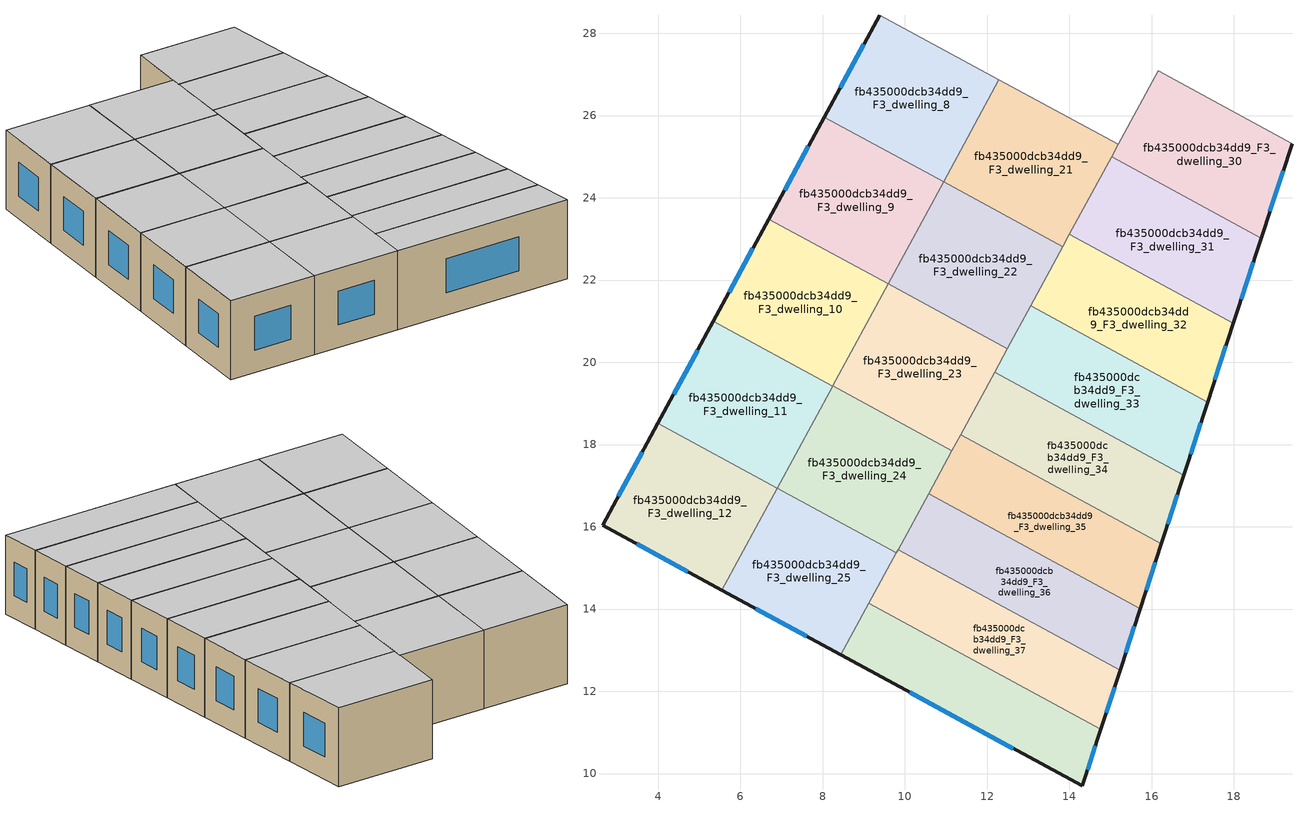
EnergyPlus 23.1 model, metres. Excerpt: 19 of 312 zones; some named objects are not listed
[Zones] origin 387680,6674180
fb435000dcb34dd9_F3_dwelling_10
 floor to fb435000dcb34dd9_F2_dwelling_10 (EU_floor_Construction): 9.59,21.9 8.24,19.42 5.34,21 6.69,23.48 z9
 wall outside (EU_wall_Construction): 6.69,23.48 5.34,21 z9:12
 wall to fb435000dcb34dd9_F3_dwelling_11 (EU_wall_Construction): 5.34,21 8.24,19.42 z9:12
 wall to fb435000dcb34dd9_F3_dwelling_9 (EU_wall_Construction): 9.59,21.9 6.69,23.48 z9:12
 wall to fb435000dcb34dd9_F3_dwelling_23 (EU_wall_Construction): 8.24,19.42 9.59,21.9 z9:12
 window (EU_Window_Construction): 6.31,22.77 5.73,21.71 z9.86:11.14
 ceiling to fb435000dcb34dd9_F4_dwelling_10 (EU_floor_Construction): 8.24,19.42 9.59,21.9 6.69,23.48 5.34,21 z12
fb435000dcb34dd9_F3_dwelling_11
 floor to fb435000dcb34dd9_F2_dwelling_11 (EU_floor_Construction): 8.24,19.42 6.9,16.94 3.99,18.52 5.34,21 z9
 wall outside (EU_wall_Construction): 5.34,21 3.99,18.52 z9:12
 wall to fb435000dcb34dd9_F3_dwelling_12 (EU_wall_Construction): 3.99,18.52 6.9,16.94 z9:12
 wall to fb435000dcb34dd9_F3_dwelling_24 (EU_wall_Construction): 6.9,16.94 8.24,19.42 z9:12
 window (EU_Window_Construction): 4.96,20.29 4.38,19.22 z9.86:11.14
 ceiling to fb435000dcb34dd9_F4_dwelling_11 (EU_floor_Construction): 6.9,16.94 8.24,19.42 5.34,21 3.99,18.52 z12
fb435000dcb34dd9_F3_dwelling_12
 floor to fb435000dcb34dd9_F2_dwelling_12 (EU_floor_Construction): 6.9,16.94 5.55,14.46 2.65,16.03 3.99,18.52 z9
 wall outside (EU_wall_Construction): 3.99,18.52 2.65,16.03 5.55,14.46 z9:12
 wall to fb435000dcb34dd9_F3_dwelling_25 (EU_wall_Construction): 5.55,14.46 6.9,16.94 z9:12
 window (EU_Window_Construction): 3.48,15.58 4.72,14.91 / 3.61,17.81 3.03,16.74 z9.86:11.14
 ceiling to fb435000dcb34dd9_F4_dwelling_12 (EU_floor_Construction): 5.55,14.46 6.9,16.94 3.99,18.52 2.65,16.03 z12
fb435000dcb34dd9_F3_dwelling_21
 floor to fb435000dcb34dd9_F2_dwelling_21 (EU_floor_Construction): 15.19,25.29 13.84,22.81 10.94,24.39 12.29,26.87 z9
 wall to fb435000dcb34dd9_F3_dwelling_22 (EU_wall_Construction): 10.94,24.39 13.84,22.81 z9:12
 wall to fb435000dcb34dd9_F3_dwelling_20 (EU_wall_Construction): 15.19,25.29 12.29,26.87 z9:12
 wall to fb435000dcb34dd9_F3_dwelling_31 (EU_wall_Construction): 14,23.11 15.02,24.99 z9:12
 wall to fb435000dcb34dd9_F3_dwelling_8 (EU_wall_Construction): 12.29,26.87 10.94,24.39 z9:12
 wall to fb435000dcb34dd9_F3_dwelling_30 (EU_wall_Construction): 15.02,25 15.19,25.3 z9:12
 wall to fb435000dcb34dd9_F3_dwelling_32 (EU_wall_Construction): 13.84,22.81 14,23.11 z9:12
 ceiling to fb435000dcb34dd9_F4_dwelling_21 (EU_floor_Construction): 13.84,22.81 15.19,25.29 12.29,26.87 10.94,24.39 z12
fb435000dcb34dd9_F3_dwelling_22
 floor to fb435000dcb34dd9_F2_dwelling_22 (EU_floor_Construction): 13.84,22.81 12.49,20.33 9.59,21.91 10.94,24.39 z9
 wall to fb435000dcb34dd9_F3_dwelling_23 (EU_wall_Construction): 9.59,21.91 12.49,20.33 z9:12
 wall to fb435000dcb34dd9_F3_dwelling_32 (EU_wall_Construction): 13.06,21.37 13.84,22.81 z9:12
 wall to fb435000dcb34dd9_F3_dwelling_9 (EU_wall_Construction): 10.94,24.39 9.59,21.91 z9:12
 wall to fb435000dcb34dd9_F3_dwelling_33 (EU_wall_Construction): 12.49,20.33 13.06,21.37 z9:12
 ceiling to fb435000dcb34dd9_F4_dwelling_22 (EU_floor_Construction): 12.49,20.33 13.84,22.81 10.94,24.39 9.59,21.91 z12
fb435000dcb34dd9_F3_dwelling_23
 floor to fb435000dcb34dd9_F2_dwelling_23 (EU_floor_Construction): 12.49,20.33 11.14,17.85 8.24,19.42 9.59,21.91 z9
 wall to fb435000dcb34dd9_F3_dwelling_24 (EU_wall_Construction): 8.24,19.42 11.14,17.85 z9:12
 wall to fb435000dcb34dd9_F3_dwelling_34 (EU_wall_Construction): 11.35,18.24 12.18,19.76 z9:12
 wall to fb435000dcb34dd9_F3_dwelling_33 (EU_wall_Construction): 12.18,19.76 12.49,20.33 z9:12
 wall to fb435000dcb34dd9_F3_dwelling_35 (EU_wall_Construction): 11.14,17.85 11.35,18.24 z9:12
 ceiling to fb435000dcb34dd9_F4_dwelling_23 (EU_floor_Construction): 11.14,17.85 12.49,20.33 9.59,21.91 8.24,19.42 z12
fb435000dcb34dd9_F3_dwelling_24
 floor to fb435000dcb34dd9_F2_dwelling_24 (EU_floor_Construction): 11.14,17.85 9.79,15.37 6.9,16.94 8.24,19.42 z9
 wall to fb435000dcb34dd9_F3_dwelling_25 (EU_wall_Construction): 6.9,16.94 9.79,15.37 z9:12
 wall to fb435000dcb34dd9_F3_dwelling_36 (EU_wall_Construction): 9.83,15.44 10.58,16.8 z9:12
 wall to fb435000dcb34dd9_F3_dwelling_35 (EU_wall_Construction): 10.58,16.81 11.14,17.85 z9:12
 wall to fb435000dcb34dd9_F3_dwelling_37 (EU_wall_Construction): 9.79,15.37 9.83,15.44 z9:12
 ceiling to fb435000dcb34dd9_F4_dwelling_24 (EU_floor_Construction): 9.79,15.37 11.14,17.85 8.24,19.42 6.9,16.94 z12
fb435000dcb34dd9_F3_dwelling_25
 floor to fb435000dcb34dd9_F2_dwelling_25 (EU_floor_Construction): 9.79,15.37 8.45,12.88 5.55,14.46 6.9,16.94 z9
 wall outside (EU_wall_Construction): 5.55,14.46 8.45,12.88 z9:12
 wall to fb435000dcb34dd9_F3_dwelling_38 (EU_wall_Construction): 8.45,12.88 9.13,14.14 z9:12
 wall to fb435000dcb34dd9_F3_dwelling_37 (EU_wall_Construction): 9.13,14.14 9.79,15.37 z9:12
 window (EU_Window_Construction): 6.38,14.01 7.62,13.33 z9.86:11.14
 ceiling to fb435000dcb34dd9_F4_dwelling_25 (EU_floor_Construction): 8.45,12.88 9.79,15.37 6.9,16.94 5.55,14.46 z12
fb435000dcb34dd9_F3_dwelling_30
 floor to fb435000dcb34dd9_F2_dwelling_30 (EU_floor_Construction): 19.41,25.32 18.66,23.02 15.02,25 16.16,27.08 z9
 wall outside (EU_wall_Construction): 18.66,23.02 19.41,25.32 z9:12
 wall to fb435000dcb34dd9_F3_dwelling_31 (EU_wall_Construction): 15.02,25 18.66,23.02 z9:12
 wall to fb435000dcb34dd9_F3_dwelling_20 (EU_wall_Construction): 16.16,27.08 15.19,25.29 z9:12
 wall to fb435000dcb34dd9_F3_dwelling_29 (EU_wall_Construction): 19.41,25.32 16.16,27.08 z9:12
 window (EU_Window_Construction): 18.88,23.68 19.2,24.66 z9.86:11.14
 ceiling to fb435000dcb34dd9_F4_dwelling_30 (EU_floor_Construction): 18.66,23.02 19.41,25.32 16.16,27.08 15.02,25 z12
fb435000dcb34dd9_F3_dwelling_31
 floor to fb435000dcb34dd9_F2_dwelling_31 (EU_floor_Construction): 18.66,23.02 17.99,20.94 14,23.11 15.02,25 z9
 wall outside (EU_wall_Construction): 17.99,20.94 18.66,23.02 z9:12
 wall to fb435000dcb34dd9_F3_dwelling_32 (EU_wall_Construction): 14,23.11 17.99,20.94 z9:12
 window (EU_Window_Construction): 18.18,21.54 18.47,22.43 z9.86:11.14
 ceiling to fb435000dcb34dd9_F4_dwelling_31 (EU_floor_Construction): 17.99,20.94 18.66,23.02 15.02,25 14,23.11 z12
fb435000dcb34dd9_F3_dwelling_32
 floor to fb435000dcb34dd9_F2_dwelling_32 (EU_floor_Construction): 17.99,20.94 17.36,19.03 13.06,21.37 14,23.11 z9
 wall outside (EU_wall_Construction): 17.36,19.03 17.99,20.94 z9:12
 wall to fb435000dcb34dd9_F3_dwelling_33 (EU_wall_Construction): 13.06,21.37 17.36,19.03 z9:12
 window (EU_Window_Construction): 17.54,19.58 17.81,20.4 z9.86:11.14
 ceiling to fb435000dcb34dd9_F4_dwelling_32 (EU_floor_Construction): 17.36,19.03 17.99,20.94 14,23.11 13.06,21.37 z12
fb435000dcb34dd9_F3_dwelling_33
 floor to fb435000dcb34dd9_F2_dwelling_33 (EU_floor_Construction): 17.36,19.03 16.78,17.26 12.18,19.76 13.06,21.37 z9
 wall outside (EU_wall_Construction): 16.78,17.26 17.36,19.03 z9:12
 wall to fb435000dcb34dd9_F3_dwelling_34 (EU_wall_Construction): 12.18,19.76 16.78,17.26 z9:12
 window (EU_Window_Construction): 16.95,17.76 17.2,18.53 z9.86:11.14
 ceiling to fb435000dcb34dd9_F4_dwelling_33 (EU_floor_Construction): 16.78,17.26 17.36,19.03 13.06,21.37 12.18,19.76 z12
fb435000dcb34dd9_F3_dwelling_34
 floor to fb435000dcb34dd9_F2_dwelling_34 (EU_floor_Construction): 16.78,17.26 16.24,15.59 11.35,18.24 12.18,19.76 z9
 wall outside (EU_wall_Construction): 16.24,15.59 16.78,17.26 z9:12
 wall to fb435000dcb34dd9_F3_dwelling_35 (EU_wall_Construction): 11.35,18.24 16.24,15.59 z9:12
 window (EU_Window_Construction): 16.39,16.06 16.63,16.78 z9.86:11.14
 ceiling to fb435000dcb34dd9_F4_dwelling_34 (EU_floor_Construction): 16.24,15.59 16.78,17.26 12.18,19.76 11.35,18.24 z12
fb435000dcb34dd9_F3_dwelling_35
 floor to fb435000dcb34dd9_F2_dwelling_35 (EU_floor_Construction): 16.24,15.59 15.72,14.01 10.58,16.8 11.35,18.24 z9
 wall outside (EU_wall_Construction): 15.72,14.01 16.24,15.59 z9:12
 wall to fb435000dcb34dd9_F3_dwelling_36 (EU_wall_Construction): 10.58,16.8 15.72,14.01 z9:12
 window (EU_Window_Construction): 15.87,14.46 16.09,15.14 z9.86:11.14
 ceiling to fb435000dcb34dd9_F4_dwelling_35 (EU_floor_Construction): 15.72,14.01 16.24,15.59 11.35,18.24 10.58,16.8 z12
fb435000dcb34dd9_F3_dwelling_36
 floor to fb435000dcb34dd9_F2_dwelling_36 (EU_floor_Construction): 15.72,14.01 15.23,12.51 9.83,15.44 10.58,16.8 z9
 wall outside (EU_wall_Construction): 15.23,12.51 15.72,14.01 z9:12
 wall to fb435000dcb34dd9_F3_dwelling_37 (EU_wall_Construction): 9.83,15.44 15.23,12.51 z9:12
 window (EU_Window_Construction): 15.37,12.94 15.58,13.58 z9.86:11.14
 ceiling to fb435000dcb34dd9_F4_dwelling_36 (EU_floor_Construction): 15.23,12.51 15.72,14.01 10.58,16.8 9.83,15.44 z12
fb435000dcb34dd9_F3_dwelling_37
 floor to fb435000dcb34dd9_F2_dwelling_37 (EU_floor_Construction): 15.23,12.51 14.76,11.07 9.13,14.13 9.83,15.44 z9
 wall outside (EU_wall_Construction): 14.76,11.07 15.23,12.51 z9:12
 wall to fb435000dcb34dd9_F3_dwelling_38 (EU_wall_Construction): 9.13,14.13 14.76,11.07 z9:12
 window (EU_Window_Construction): 14.9,11.48 15.1,12.1 z9.86:11.14
 ceiling to fb435000dcb34dd9_F4_dwelling_37 (EU_floor_Construction): 14.76,11.07 15.23,12.51 9.83,15.44 9.13,14.13 z12
fb435000dcb34dd9_F3_dwelling_38
 floor to fb435000dcb34dd9_F2_dwelling_38 (EU_floor_Construction): 14.76,11.07 14.31,9.7 8.45,12.88 9.13,14.13 z9
 wall outside (EU_wall_Construction): 8.45,12.88 14.31,9.7 14.76,11.07 z9:12
 window (EU_Window_Construction): 14.44,10.09 14.63,10.68 / 10.12,11.97 12.64,10.61 z9.86:11.14
 ceiling to fb435000dcb34dd9_F4_dwelling_38 (EU_floor_Construction): 14.31,9.7 14.76,11.07 9.13,14.13 8.45,12.88 z12
fb435000dcb34dd9_F3_dwelling_8
 floor to fb435000dcb34dd9_F2_dwelling_8 (EU_floor_Construction): 12.29,26.87 10.94,24.39 8.04,25.96 9.39,28.44 z9
 wall outside (EU_wall_Construction): 9.39,28.44 8.04,25.96 z9:12
 wall to fb435000dcb34dd9_F3_dwelling_9 (EU_wall_Construction): 8.04,25.96 10.94,24.39 z9:12
 wall to fb435000dcb34dd9_F3_dwelling_7 (EU_wall_Construction): 12.29,26.87 9.39,28.44 z9:12
 window (EU_Window_Construction): 9,27.73 8.43,26.67 z9.86:11.14
 ceiling to fb435000dcb34dd9_F4_dwelling_8 (EU_floor_Construction): 10.94,24.39 12.29,26.87 9.39,28.44 8.04,25.96 z12
fb435000dcb34dd9_F3_dwelling_9
 floor to fb435000dcb34dd9_F2_dwelling_9 (EU_floor_Construction): 10.94,24.39 9.59,21.9 6.69,23.48 8.04,25.96 z9
 wall outside (EU_wall_Construction): 8.04,25.96 6.69,23.48 z9:12
 window (EU_Window_Construction): 7.65,25.25 7.08,24.19 z9.86:11.14
 ceiling to fb435000dcb34dd9_F4_dwelling_9 (EU_floor_Construction): 9.59,21.9 10.94,24.39 8.04,25.96 6.69,23.48 z12
[Building]
EU S2 Campaign: North Axis=0; Terrain=City; Solar Distribution=FullExterior
[Site:Location]
Helsinki-Vantaa.AP: Latitude=60.317; Longitude=24.963; Time Zone=2; Elevation=54.6
[SizingPeriod:WeatherFileDays]
AnnualSizingPeriod: Begin Month=1; Begin Day of Month=1; End Month=12; End Day of Month=31; Day of Week for Start Day=Monday; Use Weather File Daylight Saving Period=No; Use Weather File Rain and Snow Indicators=No
[MATERIAL]
EU_InternalMass_Material: Roughness=MediumRough; Thickness=0.1; Conductivity=1; Density=1800; Specific Heat=900; Thermal Absorptance=0.9; Solar Absorptance=0.7; Visible Absorptance=0.7
[MATERIAL:NOMASS] Roughness=MediumRough; Thermal Absorptance=0.9; Solar Absorptance=0.7; Visible Absorptance=0.7
Name | Thermal Resistance
EU_wall_NoMass | 5.91765
EU_floor_NoMass | 6.2875
[WINDOWMATERIAL:SIMPLEGLAZINGSYSTEM]
EU_Window_SimpleGlazing: UFactor=0.994035; Solar Heat Gain Coefficient=0.7; Visible Transmittance=0.7
[CONSTRUCTION]
EU_wall_Construction: EU_wall_NoMass
EU_floor_Construction: EU_floor_NoMass
EU_Window_Construction: EU_Window_SimpleGlazing
EU_InternalMass_Construction: EU_InternalMass_Material
[ZONE] Type=1; Multiplier=1; Ceiling Height=autocalculate; Floor Area=autocalculate; Part of Total Floor Area=Yes
Name | Volume
fb435000dcb34dd9_F3_dwelling_10 | 27.9624
fb435000dcb34dd9_F3_dwelling_11 | 27.9536
fb435000dcb34dd9_F3_dwelling_12 | 27.9631
fb435000dcb34dd9_F3_dwelling_21 | 27.9573
fb435000dcb34dd9_F3_dwelling_22 | 27.9514
fb435000dcb34dd9_F3_dwelling_23 | 27.9617
fb435000dcb34dd9_F3_dwelling_24 | 27.9543
fb435000dcb34dd9_F3_dwelling_25 | 27.9565
fb435000dcb34dd9_F3_dwelling_30 | 27.958
fb435000dcb34dd9_F3_dwelling_31 | 27.9529
fb435000dcb34dd9_F3_dwelling_32 | 27.9712
fb435000dcb34dd9_F3_dwelling_33; fb435000dcb34dd9_F3_dwelling_35 | 27.947
fb435000dcb34dd9_F3_dwelling_34 | 27.969
fb435000dcb34dd9_F3_dwelling_36 | 27.9705
fb435000dcb34dd9_F3_dwelling_37 | 27.9521
fb435000dcb34dd9_F3_dwelling_38 | 27.9602
fb435000dcb34dd9_F3_dwelling_8 | 27.9558
fb435000dcb34dd9_F3_dwelling_9 | 27.9609
[INTERNALMASS] Construction=EU_InternalMass_Construction
Name | Zone or ZoneList | Surface Area
fb435000dcb34dd9_F3_dwelling_8_EU_InternalMass | fb435000dcb34dd9_F3_dwelling_8 | 9.31842
fb435000dcb34dd9_F3_dwelling_9_EU_InternalMass | fb435000dcb34dd9_F3_dwelling_9 | 9.32045
fb435000dcb34dd9_F3_dwelling_10_EU_InternalMass | fb435000dcb34dd9_F3_dwelling_10 | 9.3209
fb435000dcb34dd9_F3_dwelling_11_EU_InternalMass | fb435000dcb34dd9_F3_dwelling_11 | 9.318
fb435000dcb34dd9_F3_dwelling_12_EU_InternalMass | fb435000dcb34dd9_F3_dwelling_12 | 9.3209
fb435000dcb34dd9_F3_dwelling_21_EU_InternalMass | fb435000dcb34dd9_F3_dwelling_21 | 9.31919
fb435000dcb34dd9_F3_dwelling_22_EU_InternalMass | fb435000dcb34dd9_F3_dwelling_22 | 9.31707
fb435000dcb34dd9_F3_dwelling_23_EU_InternalMass | fb435000dcb34dd9_F3_dwelling_23 | 9.32077
fb435000dcb34dd9_F3_dwelling_24_EU_InternalMass | fb435000dcb34dd9_F3_dwelling_24 | 9.31842
fb435000dcb34dd9_F3_dwelling_25_EU_InternalMass | fb435000dcb34dd9_F3_dwelling_25 | 9.31842
fb435000dcb34dd9_F3_dwelling_30_EU_InternalMass | fb435000dcb34dd9_F3_dwelling_30 | 9.31925
fb435000dcb34dd9_F3_dwelling_31_EU_InternalMass | fb435000dcb34dd9_F3_dwelling_31 | 9.31745
fb435000dcb34dd9_F3_dwelling_32_EU_InternalMass | fb435000dcb34dd9_F3_dwelling_32 | 9.32351
fb435000dcb34dd9_F3_dwelling_33_EU_InternalMass | fb435000dcb34dd9_F3_dwelling_33 | 9.31521
fb435000dcb34dd9_F3_dwelling_34_EU_InternalMass | fb435000dcb34dd9_F3_dwelling_34 | 9.32282
fb435000dcb34dd9_F3_dwelling_35_EU_InternalMass | fb435000dcb34dd9_F3_dwelling_35 | 9.31563
fb435000dcb34dd9_F3_dwelling_36_EU_InternalMass | fb435000dcb34dd9_F3_dwelling_36 | 9.32356
fb435000dcb34dd9_F3_dwelling_37_EU_InternalMass | fb435000dcb34dd9_F3_dwelling_37 | 9.31719
fb435000dcb34dd9_F3_dwelling_38_EU_InternalMass | fb435000dcb34dd9_F3_dwelling_38 | 9.31969
[OTHEREQUIPMENT] Fuel Type=Electricity; Design Level Calculation Method=Watts/Area; Power per Zone Floor Area=1; Fraction Latent=0; Fraction Radiant=0; Fraction Lost=0; Carbon Dioxide Generation Rate=0; EndUse Subcategory=EU_Step8_InternalGains
Name | Zone or ZoneList or Space or SpaceList | Schedule
EU_Step8_InternalGain_fb435000dcb34dd9_F3_dwelling_8_f000 | fb435000dcb34dd9_F3_dwelling_8 | EU_Step8_GainSchedule_fb435000dcb34dd9_F3_dwelling_8_f000
EU_Step8_InternalGain_fb435000dcb34dd9_F3_dwelling_9_f000 | fb435000dcb34dd9_F3_dwelling_9 | EU_Step8_GainSchedule_fb435000dcb34dd9_F3_dwelling_9_f000
EU_Step8_InternalGain_fb435000dcb34dd9_F3_dwelling_10_f000 | fb435000dcb34dd9_F3_dwelling_10 | EU_Step8_GainSchedule_fb435000dcb34dd9_F3_dwelling_10_f000
EU_Step8_InternalGain_fb435000dcb34dd9_F3_dwelling_11_f000 | fb435000dcb34dd9_F3_dwelling_11 | EU_Step8_GainSchedule_fb435000dcb34dd9_F3_dwelling_11_f000
EU_Step8_InternalGain_fb435000dcb34dd9_F3_dwelling_12_f000 | fb435000dcb34dd9_F3_dwelling_12 | EU_Step8_GainSchedule_fb435000dcb34dd9_F3_dwelling_12_f000
EU_Step8_InternalGain_fb435000dcb34dd9_F3_dwelling_21_f000 | fb435000dcb34dd9_F3_dwelling_21 | EU_Step8_GainSchedule_fb435000dcb34dd9_F3_dwelling_21_f000
EU_Step8_InternalGain_fb435000dcb34dd9_F3_dwelling_22_f000 | fb435000dcb34dd9_F3_dwelling_22 | EU_Step8_GainSchedule_fb435000dcb34dd9_F3_dwelling_22_f000
EU_Step8_InternalGain_fb435000dcb34dd9_F3_dwelling_23_f000 | fb435000dcb34dd9_F3_dwelling_23 | EU_Step8_GainSchedule_fb435000dcb34dd9_F3_dwelling_23_f000
EU_Step8_InternalGain_fb435000dcb34dd9_F3_dwelling_24_f000 | fb435000dcb34dd9_F3_dwelling_24 | EU_Step8_GainSchedule_fb435000dcb34dd9_F3_dwelling_24_f000
EU_Step8_InternalGain_fb435000dcb34dd9_F3_dwelling_25_f000 | fb435000dcb34dd9_F3_dwelling_25 | EU_Step8_GainSchedule_fb435000dcb34dd9_F3_dwelling_25_f000
EU_Step8_InternalGain_fb435000dcb34dd9_F3_dwelling_30_f000 | fb435000dcb34dd9_F3_dwelling_30 | EU_Step8_GainSchedule_fb435000dcb34dd9_F3_dwelling_30_f000
EU_Step8_InternalGain_fb435000dcb34dd9_F3_dwelling_31_f000 | fb435000dcb34dd9_F3_dwelling_31 | EU_Step8_GainSchedule_fb435000dcb34dd9_F3_dwelling_31_f000
EU_Step8_InternalGain_fb435000dcb34dd9_F3_dwelling_32_f000 | fb435000dcb34dd9_F3_dwelling_32 | EU_Step8_GainSchedule_fb435000dcb34dd9_F3_dwelling_32_f000
EU_Step8_InternalGain_fb435000dcb34dd9_F3_dwelling_33_f000 | fb435000dcb34dd9_F3_dwelling_33 | EU_Step8_GainSchedule_fb435000dcb34dd9_F3_dwelling_33_f000
EU_Step8_InternalGain_fb435000dcb34dd9_F3_dwelling_34_f000 | fb435000dcb34dd9_F3_dwelling_34 | EU_Step8_GainSchedule_fb435000dcb34dd9_F3_dwelling_34_f000
EU_Step8_InternalGain_fb435000dcb34dd9_F3_dwelling_35_f000 | fb435000dcb34dd9_F3_dwelling_35 | EU_Step8_GainSchedule_fb435000dcb34dd9_F3_dwelling_35_f000
EU_Step8_InternalGain_fb435000dcb34dd9_F3_dwelling_36_f000 | fb435000dcb34dd9_F3_dwelling_36 | EU_Step8_GainSchedule_fb435000dcb34dd9_F3_dwelling_36_f000
EU_Step8_InternalGain_fb435000dcb34dd9_F3_dwelling_37_f000 | fb435000dcb34dd9_F3_dwelling_37 | EU_Step8_GainSchedule_fb435000dcb34dd9_F3_dwelling_37_f000
EU_Step8_InternalGain_fb435000dcb34dd9_F3_dwelling_38_f000 | fb435000dcb34dd9_F3_dwelling_38 | EU_Step8_GainSchedule_fb435000dcb34dd9_F3_dwelling_38_f000
[ZONEVENTILATION:DESIGNFLOWRATE] Schedule=EU_AlwaysOn; Design Flow Rate Calculation Method=AirChanges/Hour; Air Changes per Hour=0.596421; Ventilation Type=Natural; Fan Pressure Rise=0; Fan Total Efficiency=1; Constant Term Coefficient=1; Temperature Term Coefficient=0; Velocity Term Coefficient=0; Velocity Squared Term Coefficient=0; Minimum Indoor Temperature=-100; Maximum Indoor Temperature=100; Delta Temperature=-100; Minimum Outdoor Temperature=-100; Maximum Outdoor Temperature=100; Maximum Wind Speed=40
Name | Zone or ZoneList or Space or SpaceList
EU_ConstantAir_fb435000dcb34dd9_F3_dwelling_8 | fb435000dcb34dd9_F3_dwelling_8
EU_ConstantAir_fb435000dcb34dd9_F3_dwelling_9 | fb435000dcb34dd9_F3_dwelling_9
EU_ConstantAir_fb435000dcb34dd9_F3_dwelling_10 | fb435000dcb34dd9_F3_dwelling_10
EU_ConstantAir_fb435000dcb34dd9_F3_dwelling_11 | fb435000dcb34dd9_F3_dwelling_11
EU_ConstantAir_fb435000dcb34dd9_F3_dwelling_12 | fb435000dcb34dd9_F3_dwelling_12
EU_ConstantAir_fb435000dcb34dd9_F3_dwelling_21 | fb435000dcb34dd9_F3_dwelling_21
EU_ConstantAir_fb435000dcb34dd9_F3_dwelling_22 | fb435000dcb34dd9_F3_dwelling_22
EU_ConstantAir_fb435000dcb34dd9_F3_dwelling_23 | fb435000dcb34dd9_F3_dwelling_23
EU_ConstantAir_fb435000dcb34dd9_F3_dwelling_24 | fb435000dcb34dd9_F3_dwelling_24
EU_ConstantAir_fb435000dcb34dd9_F3_dwelling_25 | fb435000dcb34dd9_F3_dwelling_25
EU_ConstantAir_fb435000dcb34dd9_F3_dwelling_30 | fb435000dcb34dd9_F3_dwelling_30
EU_ConstantAir_fb435000dcb34dd9_F3_dwelling_31 | fb435000dcb34dd9_F3_dwelling_31
EU_ConstantAir_fb435000dcb34dd9_F3_dwelling_32 | fb435000dcb34dd9_F3_dwelling_32
EU_ConstantAir_fb435000dcb34dd9_F3_dwelling_33 | fb435000dcb34dd9_F3_dwelling_33
EU_ConstantAir_fb435000dcb34dd9_F3_dwelling_34 | fb435000dcb34dd9_F3_dwelling_34
EU_ConstantAir_fb435000dcb34dd9_F3_dwelling_35 | fb435000dcb34dd9_F3_dwelling_35
EU_ConstantAir_fb435000dcb34dd9_F3_dwelling_36 | fb435000dcb34dd9_F3_dwelling_36
EU_ConstantAir_fb435000dcb34dd9_F3_dwelling_37 | fb435000dcb34dd9_F3_dwelling_37
EU_ConstantAir_fb435000dcb34dd9_F3_dwelling_38 | fb435000dcb34dd9_F3_dwelling_38
[HVACTEMPLATE:ZONE:IDEALLOADSAIRSYSTEM] System Availability Schedule=EU_AlwaysOn; Maximum Heating Supply Air Temperature=50; Minimum Cooling Supply Air Temperature=13; Maximum Heating Supply Air Humidity Ratio=0.0156; Minimum Cooling Supply Air Humidity Ratio=0.0077; Heating Limit=NoLimit; Cooling Limit=NoLimit; Heating Availability Schedule=EU_AlwaysOn; Cooling Availability Schedule=EU_CoolingOff; Dehumidification Control Type=ConstantSensibleHeatRatio; Cooling Sensible Heat Ratio=0.7; Dehumidification Setpoint=60; Humidification Control Type=None; Humidification Setpoint=30; Outdoor Air Method=None; Outdoor Air Flow Rate per Person=0.00944; Outdoor Air Flow Rate per Zone Floor Area=0; Outdoor Air Flow Rate per Zone=0; Demand Controlled Ventilation Type=None; Outdoor Air Economizer Type=NoEconomizer; Heat Recovery Type=None; Sensible Heat Recovery Effectiveness=0.7; Latent Heat Recovery Effectiveness=0.65
Name | Template Thermostat
fb435000dcb34dd9_F3_dwelling_8 | EU_HeatOnly_fb435000dcb34dd9_F3_dwelling_8
fb435000dcb34dd9_F3_dwelling_9 | EU_HeatOnly_fb435000dcb34dd9_F3_dwelling_9
fb435000dcb34dd9_F3_dwelling_10 | EU_HeatOnly_fb435000dcb34dd9_F3_dwelling_10
fb435000dcb34dd9_F3_dwelling_11 | EU_HeatOnly_fb435000dcb34dd9_F3_dwelling_11
fb435000dcb34dd9_F3_dwelling_12 | EU_HeatOnly_fb435000dcb34dd9_F3_dwelling_12
fb435000dcb34dd9_F3_dwelling_21 | EU_HeatOnly_fb435000dcb34dd9_F3_dwelling_21
fb435000dcb34dd9_F3_dwelling_22 | EU_HeatOnly_fb435000dcb34dd9_F3_dwelling_22
fb435000dcb34dd9_F3_dwelling_23 | EU_HeatOnly_fb435000dcb34dd9_F3_dwelling_23
fb435000dcb34dd9_F3_dwelling_24 | EU_HeatOnly_fb435000dcb34dd9_F3_dwelling_24
fb435000dcb34dd9_F3_dwelling_25 | EU_HeatOnly_fb435000dcb34dd9_F3_dwelling_25
fb435000dcb34dd9_F3_dwelling_30 | EU_HeatOnly_fb435000dcb34dd9_F3_dwelling_30
fb435000dcb34dd9_F3_dwelling_31 | EU_HeatOnly_fb435000dcb34dd9_F3_dwelling_31
fb435000dcb34dd9_F3_dwelling_32 | EU_HeatOnly_fb435000dcb34dd9_F3_dwelling_32
fb435000dcb34dd9_F3_dwelling_33 | EU_HeatOnly_fb435000dcb34dd9_F3_dwelling_33
fb435000dcb34dd9_F3_dwelling_34 | EU_HeatOnly_fb435000dcb34dd9_F3_dwelling_34
fb435000dcb34dd9_F3_dwelling_35 | EU_HeatOnly_fb435000dcb34dd9_F3_dwelling_35
fb435000dcb34dd9_F3_dwelling_36 | EU_HeatOnly_fb435000dcb34dd9_F3_dwelling_36
fb435000dcb34dd9_F3_dwelling_37 | EU_HeatOnly_fb435000dcb34dd9_F3_dwelling_37
fb435000dcb34dd9_F3_dwelling_38 | EU_HeatOnly_fb435000dcb34dd9_F3_dwelling_38
[SIZING:ZONE] Zone Cooling Design Supply Air Temperature Input Method=SupplyAirTemperature; Zone Cooling Design Supply Air Temperature=13; Zone Heating Design Supply Air Temperature Input Method=SupplyAirTemperature; Zone Heating Design Supply Air Temperature=50; Zone Cooling Design Supply Air Humidity Ratio=0.008; Zone Heating Design Supply Air Humidity Ratio=0.008; Cooling Design Air Flow Method=DesignDay; Cooling Design Air Flow Rate=0; Cooling Minimum Air Flow per Zone Floor Area=0.000762; Cooling Minimum Air Flow=0; Cooling Minimum Air Flow Fraction=0.2; Heating Design Air Flow Method=DesignDay; Heating Design Air Flow Rate=0; Heating Maximum Air Flow per Zone Floor Area=0.002032; Heating Maximum Air Flow=0.141576; Heating Maximum Air Flow Fraction=0.3; Account for Dedicated Outdoor Air System=No; Dedicated Outdoor Air System Control Strategy=NeutralSupplyAir; Dedicated Outdoor Air Low Setpoint Temperature for Design=autosize; Dedicated Outdoor Air High Setpoint Temperature for Design=autosize; Zone Load Sizing Method=Sensible Load Only No Latent Load; Zone Latent Cooling Design Supply Air Humidity Ratio Input Method=HumidityRatioDifference; Zone Cooling Design Supply Air Humidity Ratio Difference=0.005; Zone Latent Heating Design Supply Air Humidity Ratio Input Method=HumidityRatioDifference; Zone Humidification Design Supply Air Humidity Ratio Difference=0.005
fb435000dcb34dd9_F3_dwelling_8; fb435000dcb34dd9_F3_dwelling_9; fb435000dcb34dd9_F3_dwelling_10; fb435000dcb34dd9_F3_dwelling_11; fb435000dcb34dd9_F3_dwelling_12; fb435000dcb34dd9_F3_dwelling_21; fb435000dcb34dd9_F3_dwelling_22; fb435000dcb34dd9_F3_dwelling_23; fb435000dcb34dd9_F3_dwelling_24; fb435000dcb34dd9_F3_dwelling_25; fb435000dcb34dd9_F3_dwelling_30; fb435000dcb34dd9_F3_dwelling_31; fb435000dcb34dd9_F3_dwelling_32; fb435000dcb34dd9_F3_dwelling_33; fb435000dcb34dd9_F3_dwelling_34; fb435000dcb34dd9_F3_dwelling_35; fb435000dcb34dd9_F3_dwelling_36; fb435000dcb34dd9_F3_dwelling_37; fb435000dcb34dd9_F3_dwelling_38
[SCHEDULE:CONSTANT]
Name | Hourly Value
EU_AlwaysOn | 1
EU_CoolingOff | 0
[SCHEDULE:FILE] Column Number=1; Rows to Skip at Top=0; Number of Hours of Data=8760; Column Separator=Comma; Interpolate to Timestep=No; Minutes per Item=60; Adjust Schedule for Daylight Savings=Yes
Name | File
EU_Step8_GainSchedule_fb435000dcb34dd9_F3_dwelling_8_f000 | ../../schedules/fb435000dcb34dd9/fb435000dcb34dd9_F3_dwelling_8_f000_gain.csv
EU_Step8_GainSchedule_fb435000dcb34dd9_F3_dwelling_9_f000 | ../../schedules/fb435000dcb34dd9/fb435000dcb34dd9_F3_dwelling_9_f000_gain.csv
EU_Step8_GainSchedule_fb435000dcb34dd9_F3_dwelling_10_f000 | ../../schedules/fb435000dcb34dd9/fb435000dcb34dd9_F3_dwelling_10_f000_gain.csv
EU_Step8_GainSchedule_fb435000dcb34dd9_F3_dwelling_11_f000 | ../../schedules/fb435000dcb34dd9/fb435000dcb34dd9_F3_dwelling_11_f000_gain.csv
EU_Step8_GainSchedule_fb435000dcb34dd9_F3_dwelling_12_f000 | ../../schedules/fb435000dcb34dd9/fb435000dcb34dd9_F3_dwelling_12_f000_gain.csv
EU_Step8_GainSchedule_fb435000dcb34dd9_F3_dwelling_21_f000 | ../../schedules/fb435000dcb34dd9/fb435000dcb34dd9_F3_dwelling_21_f000_gain.csv
EU_Step8_GainSchedule_fb435000dcb34dd9_F3_dwelling_22_f000 | ../../schedules/fb435000dcb34dd9/fb435000dcb34dd9_F3_dwelling_22_f000_gain.csv
EU_Step8_GainSchedule_fb435000dcb34dd9_F3_dwelling_23_f000 | ../../schedules/fb435000dcb34dd9/fb435000dcb34dd9_F3_dwelling_23_f000_gain.csv
EU_Step8_GainSchedule_fb435000dcb34dd9_F3_dwelling_24_f000 | ../../schedules/fb435000dcb34dd9/fb435000dcb34dd9_F3_dwelling_24_f000_gain.csv
EU_Step8_GainSchedule_fb435000dcb34dd9_F3_dwelling_25_f000 | ../../schedules/fb435000dcb34dd9/fb435000dcb34dd9_F3_dwelling_25_f000_gain.csv
EU_Step8_GainSchedule_fb435000dcb34dd9_F3_dwelling_30_f000 | ../../schedules/fb435000dcb34dd9/fb435000dcb34dd9_F3_dwelling_30_f000_gain.csv
EU_Step8_GainSchedule_fb435000dcb34dd9_F3_dwelling_31_f000 | ../../schedules/fb435000dcb34dd9/fb435000dcb34dd9_F3_dwelling_31_f000_gain.csv
EU_Step8_GainSchedule_fb435000dcb34dd9_F3_dwelling_32_f000 | ../../schedules/fb435000dcb34dd9/fb435000dcb34dd9_F3_dwelling_32_f000_gain.csv
EU_Step8_GainSchedule_fb435000dcb34dd9_F3_dwelling_33_f000 | ../../schedules/fb435000dcb34dd9/fb435000dcb34dd9_F3_dwelling_33_f000_gain.csv
EU_Step8_GainSchedule_fb435000dcb34dd9_F3_dwelling_34_f000 | ../../schedules/fb435000dcb34dd9/fb435000dcb34dd9_F3_dwelling_34_f000_gain.csv
EU_Step8_GainSchedule_fb435000dcb34dd9_F3_dwelling_35_f000 | ../../schedules/fb435000dcb34dd9/fb435000dcb34dd9_F3_dwelling_35_f000_gain.csv
EU_Step8_GainSchedule_fb435000dcb34dd9_F3_dwelling_36_f000 | ../../schedules/fb435000dcb34dd9/fb435000dcb34dd9_F3_dwelling_36_f000_gain.csv
EU_Step8_GainSchedule_fb435000dcb34dd9_F3_dwelling_37_f000 | ../../schedules/fb435000dcb34dd9/fb435000dcb34dd9_F3_dwelling_37_f000_gain.csv
EU_Step8_GainSchedule_fb435000dcb34dd9_F3_dwelling_38_f000 | ../../schedules/fb435000dcb34dd9/fb435000dcb34dd9_F3_dwelling_38_f000_gain.csv
